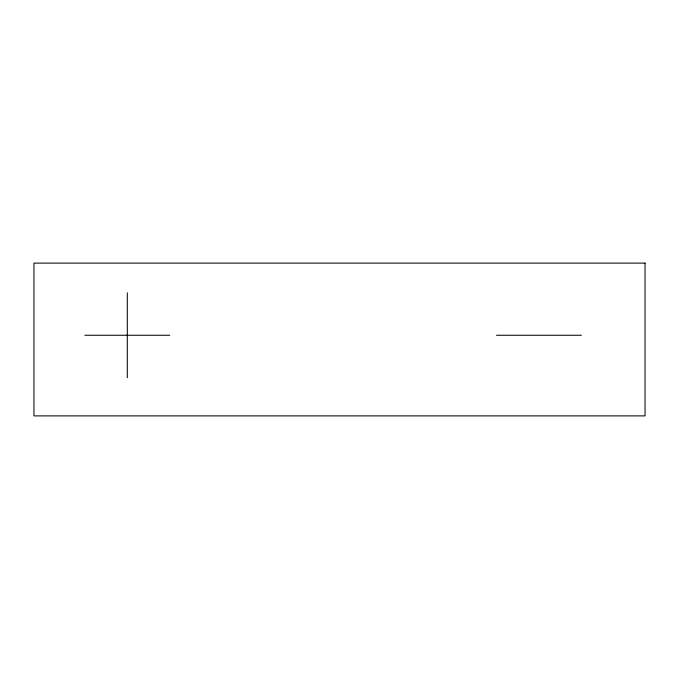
<?xml version="1.0" encoding="UTF-8"?>
<svg xmlns="http://www.w3.org/2000/svg" width="679" height="679" viewBox="0 0 679 679"><rect width="100%" height="100%" fill="white"/><g stroke="black" fill="none" stroke-linecap="round" stroke-linejoin="round"><path stroke-width="1.02" d="M84.875 335.256L169.75 335.256M496.519 335.256L581.394 335.256M127.312 292.819L127.312 377.694M645.05 263.113L33.95 263.113L33.95 415.887L645.05 415.887L645.05 263.113"/></g></svg>
